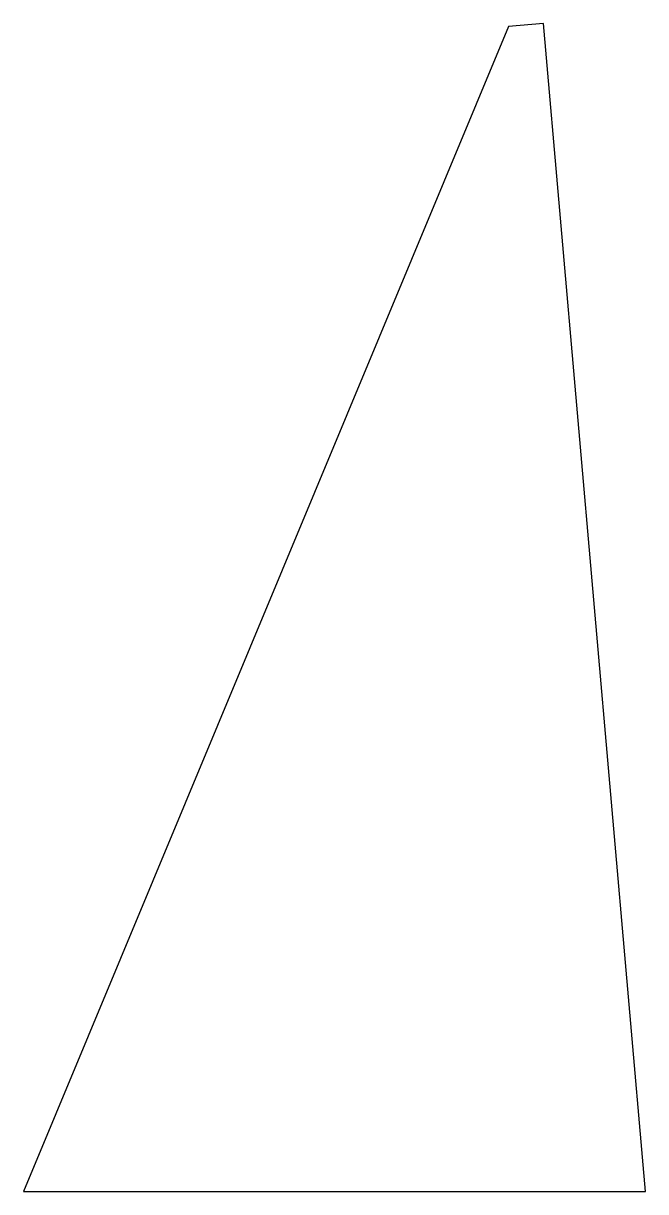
# Model space of a CAD drawing. Header units: inches. Extents: x -13.54 to -9.11, y 0.94 to 9.25.
import ezdxf

# ---------------------------------------------------------------- set-up
doc = ezdxf.new("R2010")
doc.units = ezdxf.units.IN
doc.layers.get('0').update_dxf_attribs({"linetype": 'CONTINUOUS'})

msp = doc.modelspace()

# ---------------------------------------------------------------- linework, layer by layer
msp.add_lwpolyline([(-13.5364, 0.94), (-9.1127, 0.94), (-9.8396, 9.2479), (-10.0886, 9.2261)], close=True)

doc.saveas('drawing.dxf')
